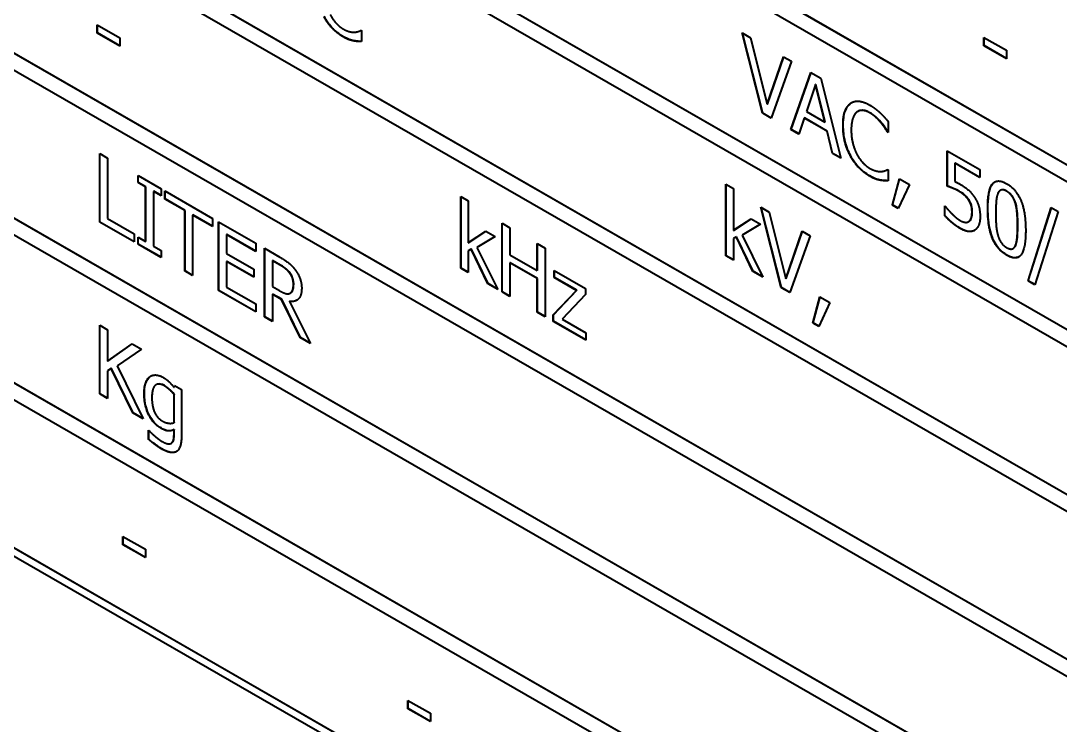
# Model space of a CAD drawing. Header units: millimetres. Extents: x 0 to 4205, y 0 to 2970.
# Drawn here: x 3804.05 to 3819.51, y 2339.86 to 2350.35 of the extents above; entities that cross this region are included whole.
import ezdxf

# ---------------------------------------------------------------- set-up
doc = ezdxf.new("R2010")
doc.units = ezdxf.units.MM
doc.header["$LTSCALE"] = 5
doc.layers.add('가시적인 것(ISO)', color=3, linetype='Continuous', lineweight=40)
doc.layers.add('가시적인 좁은 것(ISO)', color=3, linetype='Continuous', lineweight=35)

msp = doc.modelspace()

# ---------------------------------------------------------------- linework, layer by layer
at = {"layer": '가시적인 것(ISO)'}
for p, q in [((3831.5336, 2341.3322), (3799.2188, 2359.9411)), ((3799.2224, 2359.9431), (3831.5336, 2341.3363)), ((3799.2188, 2359.6958), (3831.5336, 2341.087)), ((3831.5336, 2338.8796), (3799.2188, 2357.4884)), ((3799.2224, 2357.4905), (3831.5336, 2338.8837)), ((3799.2188, 2357.2432), (3831.5336, 2338.6343)), ((3831.5336, 2336.4269), (3799.2188, 2355.0358)), ((3799.2224, 2355.0378), (3831.5336, 2336.431)), ((3799.2188, 2354.7905), (3831.5336, 2336.1817)), ((3831.5336, 2333.9743), (3799.2188, 2352.5831)), ((3799.2224, 2352.5852), (3831.5336, 2333.9784)), ((3799.2188, 2352.3379), (3831.5336, 2333.729)), ((3805.1919, 2350.1616), (3805.1919, 2350.2858)), ((3805.1919, 2350.2858), (3805.5264, 2350.0932)), ((3805.1954, 2350.1636), (3805.1954, 2350.2838)), ((3809.1128, 2350.2031), (3809.1125, 2350.2029)), ((3809.1128, 2350.2031), (3809.1214, 2350.1982)), ((3809.1214, 2350.1982), (3809.1214, 2350.0359)), ((3831.5336, 2331.5217), (3799.2188, 2350.1305)), ((3799.2224, 2350.1325), (3831.5336, 2331.5257)), ((3805.1954, 2350.1636), (3805.1919, 2350.1616)), ((3805.5264, 2349.969), (3805.1919, 2350.1616)), ((3805.5264, 2349.973), (3805.1954, 2350.1636)), ((3805.5264, 2350.0932), (3805.5264, 2349.969)), ((3809.0074, 2350.0476), (3809.0039, 2350.0455)), ((3815.0837, 2348.9681), (3814.7792, 2350.1653)), ((3814.7792, 2350.1653), (3814.9053, 2350.0927)), ((3815.0872, 2348.9701), (3814.784, 2350.1626)), ((3814.9053, 2350.0927), (3815.1503, 2349.1028)), ((3818.3742, 2349.9739), (3818.3742, 2350.0981)), ((3818.3742, 2350.0981), (3818.7087, 2349.9055)), ((3818.3778, 2349.9759), (3818.3778, 2350.096)), ((3799.2188, 2349.8852), (3831.5336, 2331.2764)), ((3818.3778, 2349.9759), (3818.3742, 2349.9739)), ((3818.7087, 2349.7812), (3818.3742, 2349.9739)), ((3818.7087, 2349.7853), (3818.3778, 2349.9759)), ((3818.7087, 2349.9055), (3818.7087, 2349.7812)), ((3815.1503, 2349.1028), (3815.3952, 2349.8106)), ((3815.1538, 2349.1049), (3815.3976, 2349.8092)), ((3815.5149, 2349.7417), (3815.2104, 2348.8951)), ((3815.3952, 2349.8106), (3815.5149, 2349.7417)), ((3815.5041, 2348.726), (3815.8021, 2349.5763)), ((3815.5076, 2348.728), (3815.8044, 2349.575)), ((3815.8021, 2349.5763), (3815.9468, 2349.493)), ((3815.9468, 2349.493), (3816.2447, 2348.2995)), ((3815.8716, 2349.3972), (3815.7355, 2348.9944)), ((3815.8751, 2349.3992), (3815.8716, 2349.3972)), ((3816.0084, 2348.8372), (3815.8716, 2349.3972)), ((3816.0119, 2348.8393), (3815.8751, 2349.3992)), ((3815.0872, 2348.9701), (3815.0837, 2348.9681)), ((3815.2104, 2348.8951), (3815.0837, 2348.9681)), ((3815.2116, 2348.8985), (3815.0872, 2348.9701)), ((3815.1538, 2349.1049), (3815.1503, 2349.1028)), ((3815.7355, 2348.9944), (3816.0084, 2348.8372)), ((3816.4986, 2348.9956), (3816.495, 2348.9936)), ((3815.7032, 2348.897), (3815.623, 2348.6575)), ((3815.7068, 2348.8991), (3815.7032, 2348.897)), ((3816.0406, 2348.7027), (3815.7032, 2348.897)), ((3816.0441, 2348.7048), (3815.7068, 2348.8991)), ((3816.0119, 2348.8393), (3816.0084, 2348.8372)), ((3816.9488, 2348.848), (3816.9488, 2348.6841)), ((3815.5076, 2348.728), (3815.5041, 2348.726)), ((3815.623, 2348.6575), (3815.5041, 2348.726)), ((3815.6242, 2348.6609), (3815.5076, 2348.728)), ((3816.0441, 2348.7048), (3816.0406, 2348.7027)), ((3816.1208, 2348.3708), (3816.0406, 2348.7027)), ((3816.1244, 2348.3729), (3816.0441, 2348.7048)), ((3816.9431, 2348.6915), (3816.9395, 2348.6894)), ((3816.9488, 2348.6841), (3816.9395, 2348.6894)), ((3816.9488, 2348.6881), (3816.9431, 2348.6915)), ((3805.2277, 2347.3488), (3805.2277, 2348.3707)), ((3805.2277, 2348.3707), (3805.3452, 2348.3031)), ((3805.2312, 2347.3508), (3805.2312, 2348.3687)), ((3816.1244, 2348.3729), (3816.1208, 2348.3708)), ((3816.2447, 2348.2995), (3816.1208, 2348.3708)), ((3816.2436, 2348.3042), (3816.1244, 2348.3729)), ((3817.827, 2347.8836), (3817.827, 2348.4103)), ((3817.827, 2348.4103), (3818.3119, 2348.131)), ((3817.8305, 2347.8856), (3817.8305, 2348.4082)), ((3805.3452, 2348.3031), (3805.3452, 2347.402)), ((3817.9444, 2348.2266), (3817.9409, 2348.2246)), ((3818.3119, 2348.0109), (3817.9409, 2348.2246)), ((3817.9409, 2348.2246), (3817.9409, 2347.9521)), ((3818.3119, 2348.015), (3817.9444, 2348.2266)), ((3805.7979, 2347.938), (3805.7979, 2348.0424)), ((3805.7979, 2348.0424), (3806.1402, 2347.8452)), ((3805.8014, 2347.9401), (3805.8014, 2348.0403)), ((3816.9402, 2348.1308), (3816.9399, 2348.1307)), ((3816.9402, 2348.1308), (3816.9488, 2348.1259)), ((3816.9488, 2348.1259), (3816.9488, 2347.9636)), ((3818.3119, 2348.131), (3818.3119, 2348.0109)), ((3805.8014, 2347.9401), (3805.7979, 2347.938)), ((3805.9103, 2347.8733), (3805.7979, 2347.938)), ((3805.9139, 2347.8753), (3805.8014, 2347.9401)), ((3805.9139, 2347.8753), (3805.9103, 2347.8733)), ((3805.9103, 2347.06), (3805.9103, 2347.8733)), ((3805.9139, 2347.0621), (3805.9139, 2347.8753)), ((3814.5371, 2346.8476), (3814.5371, 2347.915)), ((3814.5371, 2347.915), (3814.6489, 2347.8507)), ((3814.5407, 2346.8496), (3814.5407, 2347.913)), ((3816.8349, 2347.9753), (3816.8314, 2347.9733)), ((3817.0126, 2347.6031), (3817.1172, 2347.9925)), ((3817.0161, 2347.6051), (3817.1197, 2347.991)), ((3817.2654, 2347.9071), (3817.0993, 2347.5532)), ((3817.1172, 2347.9925), (3817.2654, 2347.9071)), ((3817.8305, 2347.8856), (3817.827, 2347.8836)), ((3806.0313, 2347.8077), (3806.0278, 2347.8056)), ((3806.1402, 2347.7409), (3806.0278, 2347.8056)), ((3806.0278, 2347.8056), (3806.0278, 2346.9924)), ((3806.1402, 2347.7449), (3806.0313, 2347.8077)), ((3806.1402, 2347.8452), (3806.1402, 2347.7409)), ((3806.1954, 2347.6925), (3806.1954, 2347.8135)), ((3806.1954, 2347.8135), (3806.9059, 2347.4043)), ((3806.1989, 2347.6946), (3806.1989, 2347.8114)), ((3810.5955, 2346.6648), (3810.5955, 2347.7323)), ((3810.5955, 2347.7323), (3810.7072, 2347.6679)), ((3810.599, 2346.6668), (3810.599, 2347.7302)), ((3814.6489, 2347.8507), (3814.6489, 2347.2263)), ((3818.6205, 2347.8238), (3818.6169, 2347.8217)), ((3831.5336, 2329.069), (3799.2188, 2347.6779)), ((3799.2224, 2347.6799), (3831.5336, 2329.0731)), ((3806.1989, 2347.6946), (3806.1954, 2347.6925)), ((3806.4919, 2347.5218), (3806.1954, 2347.6925)), ((3806.4955, 2347.5238), (3806.1989, 2347.6946)), ((3810.7072, 2347.6679), (3810.7072, 2347.0435)), ((3815.3609, 2346.3732), (3815.0564, 2347.5705)), ((3815.0564, 2347.5705), (3815.1825, 2347.4979)), ((3815.3644, 2346.3753), (3815.0612, 2347.5677)), ((3817.0161, 2347.6051), (3817.0126, 2347.6031)), ((3817.0993, 2347.5532), (3817.0126, 2347.6031)), ((3817.1008, 2347.5564), (3817.0161, 2347.6051)), ((3817.7905, 2347.4458), (3817.7905, 2347.5907)), ((3817.7905, 2347.5907), (3817.7991, 2347.5858)), ((3817.794, 2347.4478), (3817.794, 2347.5887)), ((3818.15, 2347.6793), (3818.1464, 2347.6772)), ((3819.0289, 2346.4742), (3819.3734, 2347.5653)), ((3819.0324, 2346.4763), (3819.3759, 2347.5639)), ((3819.3734, 2347.5653), (3819.4751, 2347.5067)), ((3799.2188, 2347.4326), (3831.5336, 2328.8238)), ((3806.4955, 2347.5238), (3806.4919, 2347.5218)), ((3806.4919, 2346.6208), (3806.4919, 2347.5218)), ((3806.4955, 2346.6228), (3806.4955, 2347.5238)), ((3806.6129, 2347.4562), (3806.6094, 2347.4541)), ((3806.9059, 2347.2834), (3806.6094, 2347.4541)), ((3806.6094, 2347.4541), (3806.6094, 2346.5531)), ((3806.9059, 2347.2874), (3806.6129, 2347.4562)), ((3815.1825, 2347.4979), (3815.4275, 2346.5079)), ((3817.794, 2347.4478), (3817.7905, 2347.4458)), ((3819.4751, 2347.5067), (3819.1292, 2346.4165)), ((3805.2312, 2347.3508), (3805.2277, 2347.3488)), ((3805.7398, 2347.0539), (3805.2277, 2347.3488)), ((3805.7398, 2347.0579), (3805.2312, 2347.3508)), ((3805.3452, 2347.402), (3805.7398, 2347.1748)), ((3806.9059, 2347.4043), (3806.9059, 2347.2834)), ((3806.9955, 2346.3308), (3806.9955, 2347.3527)), ((3806.9955, 2347.3527), (3807.5484, 2347.0343)), ((3806.999, 2346.3328), (3806.999, 2347.3507)), ((3811.2093, 2346.3113), (3811.2093, 2347.3332)), ((3811.2093, 2347.3332), (3811.3268, 2347.2656)), ((3811.2129, 2346.3133), (3811.2129, 2347.3312)), ((3811.3268, 2347.2656), (3811.3268, 2346.8648)), ((3814.6489, 2347.2263), (3814.911, 2347.3991)), ((3814.6524, 2347.2283), (3814.9113, 2347.399)), ((3815.05, 2347.3191), (3814.7778, 2347.1553)), ((3814.911, 2347.3991), (3815.05, 2347.3191)), ((3818.1474, 2347.3575), (3818.1439, 2347.3555)), ((3818.155, 2347.3625), (3818.1515, 2347.3605)), ((3805.7398, 2347.1748), (3805.7398, 2347.0539)), ((3805.7979, 2347.0204), (3805.7979, 2347.1248)), ((3805.7979, 2347.1248), (3805.9103, 2347.06)), ((3805.8014, 2347.0225), (3805.8014, 2347.1228)), ((3807.1165, 2347.1662), (3807.1129, 2347.1642)), ((3807.5484, 2346.9134), (3807.1129, 2347.1642)), ((3807.1129, 2347.1642), (3807.1129, 2346.8843)), ((3807.5484, 2346.9175), (3807.1165, 2347.1662)), ((3810.7072, 2347.0435), (3810.9694, 2347.2163)), ((3810.7108, 2347.0455), (3810.9696, 2347.2162)), ((3811.1083, 2347.1363), (3810.8361, 2346.9726)), ((3810.9694, 2347.2163), (3811.1083, 2347.1363)), ((3814.6524, 2347.2283), (3814.6489, 2347.2263)), ((3814.6933, 2347.1278), (3814.6489, 2347.1037)), ((3814.6524, 2347.1058), (3814.6489, 2347.1037)), ((3814.6489, 2347.1037), (3814.6489, 2346.7832)), ((3814.6968, 2347.1299), (3814.6524, 2347.1058)), ((3814.6968, 2347.1299), (3814.6933, 2347.1278)), ((3814.9397, 2346.6158), (3814.6933, 2347.1278)), ((3814.9432, 2346.6178), (3814.6968, 2347.1299)), ((3814.7778, 2347.1553), (3815.0865, 2346.5312)), ((3815.4275, 2346.5079), (3815.6724, 2347.2157)), ((3815.431, 2346.51), (3815.6748, 2347.2144)), ((3815.7921, 2347.1468), (3815.4876, 2346.3002)), ((3815.6724, 2347.2157), (3815.7921, 2347.1468)), ((3805.8014, 2347.0225), (3805.7979, 2347.0204)), ((3806.1402, 2346.8233), (3805.7979, 2347.0204)), ((3806.1402, 2346.8274), (3805.8014, 2347.0225)), ((3805.9139, 2347.0621), (3805.9103, 2347.06)), ((3806.0278, 2346.9924), (3806.1402, 2346.9276)), ((3807.5484, 2347.0343), (3807.5484, 2346.9134)), ((3807.6774, 2346.96), (3807.9051, 2346.8289)), ((3807.6774, 2345.9381), (3807.6774, 2346.96)), ((3807.6809, 2345.9401), (3807.6809, 2346.958)), ((3810.7108, 2347.0455), (3810.7072, 2347.0435)), ((3810.7516, 2346.945), (3810.7072, 2346.9209)), ((3810.7552, 2346.9471), (3810.7108, 2346.923)), ((3810.7552, 2346.9471), (3810.7516, 2346.945)), ((3810.998, 2346.433), (3810.7516, 2346.945)), ((3811.0016, 2346.435), (3810.7552, 2346.9471)), ((3810.8361, 2346.9726), (3811.1449, 2346.3484)), ((3811.7336, 2346.6305), (3811.7336, 2347.0313)), ((3811.7336, 2347.0313), (3811.8511, 2346.9636)), ((3811.7372, 2346.6325), (3811.7372, 2347.0293)), ((3811.8511, 2346.9636), (3811.8511, 2345.9417)), ((3818.8102, 2346.9587), (3818.8067, 2346.9566)), ((3806.1402, 2346.9276), (3806.1402, 2346.8233)), ((3807.1129, 2346.8843), (3807.5191, 2346.6504)), ((3810.7108, 2346.923), (3810.7072, 2346.9209)), ((3810.7072, 2346.9209), (3810.7072, 2346.6004)), ((3811.3268, 2346.8648), (3811.7336, 2346.6305)), ((3814.5407, 2346.8496), (3814.5371, 2346.8476)), ((3814.6489, 2346.7832), (3814.5371, 2346.8476)), ((3814.6489, 2346.7873), (3814.5407, 2346.8496)), ((3807.1165, 2346.7654), (3807.1129, 2346.7633)), ((3807.1129, 2346.7633), (3807.1129, 2346.384)), ((3807.5191, 2346.5295), (3807.1129, 2346.7633)), ((3807.5191, 2346.5335), (3807.1165, 2346.7654)), ((3807.5191, 2346.6504), (3807.5191, 2346.5295)), ((3807.7984, 2346.7768), (3807.7948, 2346.7748)), ((3807.9116, 2346.7076), (3807.7948, 2346.7748)), ((3807.7948, 2346.7748), (3807.7948, 2346.3905)), ((3807.9151, 2346.7096), (3807.7984, 2346.7768)), ((3810.599, 2346.6668), (3810.5955, 2346.6648)), ((3810.7072, 2346.6004), (3810.5955, 2346.6648)), ((3810.7072, 2346.6045), (3810.599, 2346.6668)), ((3811.3303, 2346.7459), (3811.3268, 2346.7438)), ((3811.7336, 2346.5096), (3811.3268, 2346.7438)), ((3811.3268, 2346.7438), (3811.3268, 2346.2436)), ((3811.7372, 2346.5116), (3811.3303, 2346.7459)), ((3806.4955, 2346.6228), (3806.4919, 2346.6208)), ((3806.6094, 2346.5531), (3806.4919, 2346.6208)), ((3806.6094, 2346.5572), (3806.4955, 2346.6228)), ((3811.7372, 2346.6325), (3811.7336, 2346.6305)), ((3811.7372, 2346.5116), (3811.7336, 2346.5096)), ((3811.7336, 2346.0094), (3811.7336, 2346.5096)), ((3811.7372, 2346.0114), (3811.7372, 2346.5116)), ((3811.9843, 2346.5259), (3811.9843, 2346.6319)), ((3811.9843, 2346.6319), (3812.4506, 2346.3633)), ((3811.9879, 2346.5279), (3811.9843, 2346.5259)), ((3812.3167, 2346.3345), (3811.9843, 2346.5259)), ((3811.9879, 2346.5279), (3811.9879, 2346.6298)), ((3812.3202, 2346.3365), (3811.9879, 2346.5279)), ((3814.9432, 2346.6178), (3814.9397, 2346.6158)), ((3815.0865, 2346.5312), (3814.9397, 2346.6158)), ((3815.0837, 2346.5369), (3814.9432, 2346.6178)), ((3815.431, 2346.51), (3815.4275, 2346.5079)), ((3806.999, 2346.3328), (3806.9955, 2346.3308)), ((3807.5484, 2346.0124), (3806.9955, 2346.3308)), ((3807.5484, 2346.0164), (3806.999, 2346.3328)), ((3807.1129, 2346.384), (3807.5484, 2346.1333)), ((3807.7948, 2346.3905), (3807.898, 2346.3311)), ((3811.0016, 2346.435), (3810.998, 2346.433)), ((3811.1449, 2346.3484), (3810.998, 2346.433)), ((3811.142, 2346.3541), (3811.0016, 2346.435)), ((3811.97, 2345.9693), (3812.3167, 2346.3345)), ((3811.9735, 2345.9713), (3812.3202, 2346.3365)), ((3812.3202, 2346.3365), (3812.3167, 2346.3345)), ((3812.4506, 2346.3633), (3812.4506, 2346.2714)), ((3815.3644, 2346.3753), (3815.3609, 2346.3732)), ((3815.4876, 2346.3002), (3815.3609, 2346.3732)), ((3815.4888, 2346.3036), (3815.3644, 2346.3753)), ((3819.0324, 2346.4763), (3819.0289, 2346.4742)), ((3819.1292, 2346.4165), (3819.0289, 2346.4742)), ((3819.1303, 2346.4199), (3819.0324, 2346.4763)), ((3807.7984, 2346.2791), (3807.7948, 2346.2771)), ((3807.9295, 2346.1995), (3807.7948, 2346.2771)), ((3807.7948, 2346.2771), (3807.7948, 2345.8705)), ((3807.933, 2346.2016), (3807.7984, 2346.2791)), ((3807.933, 2346.2016), (3807.9295, 2346.1995)), ((3808.2088, 2345.6321), (3807.9295, 2346.1995)), ((3808.2124, 2345.6341), (3807.933, 2346.2016)), ((3808.0505, 2346.172), (3808.047, 2346.17)), ((3808.0577, 2346.2922), (3808.0575, 2346.2921)), ((3808.0641, 2346.2958), (3808.0606, 2346.2937)), ((3811.2129, 2346.3133), (3811.2093, 2346.3113)), ((3811.3268, 2346.2436), (3811.2093, 2346.3113)), ((3811.3268, 2346.2477), (3811.2129, 2346.3133)), ((3812.4506, 2346.2714), (3812.1025, 2345.9054)), ((3815.8307, 2345.8484), (3815.9353, 2346.2379)), ((3815.8343, 2345.8504), (3815.9379, 2346.2364)), ((3815.9353, 2346.2379), (3816.0836, 2346.1525)), ((3807.5484, 2346.1333), (3807.5484, 2346.0124)), ((3808.047, 2346.17), (3808.3614, 2345.5442)), ((3816.0836, 2346.1525), (3815.9174, 2345.7985)), ((3807.6809, 2345.9401), (3807.6774, 2345.9381)), ((3807.7948, 2345.8705), (3807.6774, 2345.9381)), ((3807.7948, 2345.8745), (3807.6809, 2345.9401)), ((3811.7372, 2346.0114), (3811.7336, 2346.0094)), ((3811.8511, 2345.9417), (3811.7336, 2346.0094)), ((3811.8511, 2345.9458), (3811.7372, 2346.0114)), ((3811.9735, 2345.9713), (3811.97, 2345.9693)), ((3811.97, 2345.8732), (3811.97, 2345.9693)), ((3811.9735, 2345.8753), (3811.97, 2345.8732)), ((3812.4571, 2345.5928), (3811.97, 2345.8732)), ((3811.9735, 2345.8753), (3811.9735, 2345.9713)), ((3812.4571, 2345.5968), (3811.9735, 2345.8753)), ((3812.1025, 2345.9054), (3812.4571, 2345.7012)), ((3805.2277, 2344.7939), (3805.2277, 2345.8159)), ((3805.2277, 2345.8159), (3805.3452, 2345.7482)), ((3805.2312, 2344.796), (3805.2312, 2345.8138)), ((3805.3452, 2345.7482), (3805.3452, 2345.2787)), ((3815.8343, 2345.8504), (3815.8307, 2345.8484)), ((3815.9174, 2345.7985), (3815.8307, 2345.8484)), ((3815.9189, 2345.8017), (3815.8343, 2345.8504)), ((3808.2124, 2345.6341), (3808.2088, 2345.6321)), ((3808.3614, 2345.5442), (3808.2088, 2345.6321)), ((3808.3585, 2345.5499), (3808.2124, 2345.6341)), ((3812.4571, 2345.7012), (3812.4571, 2345.5928)), ((3805.3452, 2345.2787), (3805.7076, 2345.5395)), ((3805.3487, 2345.2807), (3805.708, 2345.5393)), ((3805.8509, 2345.457), (3805.4849, 2345.2115)), ((3805.7076, 2345.5395), (3805.8509, 2345.457)), ((3805.3487, 2345.2807), (3805.3452, 2345.2787)), ((3831.6397, 2326.4327), (3799.1128, 2345.1637)), ((3831.5336, 2326.6164), (3799.2188, 2345.2252)), ((3799.2224, 2345.2273), (3831.5336, 2326.6205)), ((3805.3968, 2345.172), (3805.3452, 2345.1346)), ((3805.3452, 2345.1346), (3805.3452, 2344.7263)), ((3805.4003, 2345.174), (3805.3968, 2345.172)), ((3805.7198, 2344.5106), (3805.3968, 2345.172)), ((3805.7233, 2344.5126), (3805.4003, 2345.174)), ((3805.4849, 2345.2115), (3805.8724, 2344.4227)), ((3805.2312, 2344.796), (3805.2277, 2344.7939)), ((3805.3452, 2344.7263), (3805.2277, 2344.7939)), ((3805.3452, 2344.7304), (3805.2312, 2344.796)), ((3806.0701, 2344.9322), (3806.0666, 2344.9301)), ((3806.3322, 2344.8925), (3806.3387, 2344.9211)), ((3806.3357, 2344.8945), (3806.3322, 2344.8925)), ((3806.3357, 2344.7893), (3806.3322, 2344.7873)), ((3806.3322, 2344.3658), (3806.3322, 2344.7873)), ((3806.3357, 2344.8945), (3806.3414, 2344.9195)), ((3806.3357, 2344.3678), (3806.3357, 2344.7893)), ((3806.3387, 2344.9211), (3806.4439, 2344.8604)), ((3806.4439, 2344.8604), (3806.4439, 2344.1813)), ((3805.7233, 2344.5126), (3805.7198, 2344.5106)), ((3805.8724, 2344.4227), (3805.7198, 2344.5106)), ((3805.8696, 2344.4284), (3805.7233, 2344.5126)), ((3806.3357, 2344.3678), (3806.3322, 2344.3658)), ((3805.9519, 2344.1202), (3805.9519, 2344.2544)), ((3805.9519, 2344.2544), (3805.9576, 2344.2511)), ((3805.9554, 2344.1222), (3805.9554, 2344.2523)), ((3806.3357, 2344.2618), (3806.3322, 2344.2598)), ((3806.3322, 2344.1927), (3806.3322, 2344.2598)), ((3806.3357, 2344.1947), (3806.3357, 2344.2618)), ((3805.9554, 2344.1222), (3805.9519, 2344.1202)), ((3806.2943, 2344.0605), (3806.2908, 2344.0585)), ((3806.3014, 2344.0655), (3806.2978, 2344.0634)), ((3805.5715, 2342.5505), (3805.5715, 2342.6747)), ((3805.5715, 2342.6747), (3805.906, 2342.4821)), ((3805.5751, 2342.5525), (3805.5751, 2342.6727)), ((3805.5751, 2342.5525), (3805.5715, 2342.5505)), ((3805.906, 2342.3579), (3805.5715, 2342.5505)), ((3805.906, 2342.3619), (3805.5751, 2342.5525)), ((3805.906, 2342.4821), (3805.906, 2342.3579)), ((3809.809, 2340.1103), (3809.809, 2340.2345)), ((3809.809, 2340.2345), (3810.1435, 2340.0419)), ((3809.8125, 2340.1123), (3809.8125, 2340.2325)), ((3809.8125, 2340.1123), (3809.809, 2340.1103)), ((3810.1435, 2339.9177), (3809.809, 2340.1103)), ((3810.1435, 2339.9217), (3809.8125, 2340.1123)), ((3810.1435, 2340.0419), (3810.1435, 2339.9177))]:
    msp.add_line(p, q, dxfattribs=at)
for points, degree in [([(3808.8463, 2350.1065), (3808.7604, 2350.156), (3808.615, 2350.3068), (3808.562, 2350.4044)], 2), ([(3808.6551, 2350.4361), (3808.6923, 2350.3641), (3808.7919, 2350.2554), (3808.8478, 2350.2232)], 2), ([(3808.8478, 2350.2232), (3808.8986, 2350.194), (3808.9853, 2350.173), (3809.019, 2350.1752)], 2), ([(3809.019, 2350.1752), (3809.0512, 2350.1781), (3809.0992, 2350.1952), (3809.1128, 2350.2031)], 2), ([(3809.0039, 2350.0455), (3808.9652, 2350.0529), (3808.8993, 2350.0759), (3808.8463, 2350.1065)], 2), ([(3809.1214, 2350.0359), (3809.092, 2350.037), (3809.0404, 2350.0377), (3809.0039, 2350.0455)], 2), ([(3816.2784, 2348.7902), (3816.2784, 2348.9186), (3816.335, 2349.0765), (3816.3887, 2349.1159)], 2), ([(3816.3887, 2349.1159), (3816.4417, 2349.1542), (3816.5864, 2349.1429), (3816.6759, 2349.0913)], 2), ([(3816.3922, 2349.118), (3816.3966, 2349.1211), (3816.4011, 2349.1241), (3816.4057, 2349.1268)], 3), ([(3816.4797, 2348.9832), (3816.4424, 2348.9525), (3816.4009, 2348.8182), (3816.4009, 2348.7197)], 2), ([(3816.6752, 2348.9758), (3816.6186, 2349.0084), (3816.5176, 2349.0127), (3816.4797, 2348.9832)], 2), ([(3816.84, 2348.8321), (3816.8063, 2348.873), (3816.7268, 2348.9461), (3816.6752, 2348.9758)], 2), ([(3816.6759, 2349.0913), (3816.7203, 2349.0657), (3816.7984, 2349.0059), (3816.8314, 2348.9753)], 2), ([(3816.8314, 2348.9753), (3816.86, 2348.948), (3816.9195, 2348.8832), (3816.9488, 2348.848)], 2), ([(3816.9395, 2348.6894), (3816.9238, 2348.7151), (3816.8751, 2348.7895), (3816.84, 2348.8321)], 2), ([(3816.3894, 2348.3321), (3816.3364, 2348.4289), (3816.2784, 2348.661), (3816.2784, 2348.7902)], 2), ([(3816.4009, 2348.7197), (3816.4009, 2348.6145), (3816.4446, 2348.4378), (3816.4825, 2348.3638)], 2), ([(3816.4825, 2348.3638), (3816.5198, 2348.2918), (3816.6193, 2348.1831), (3816.6752, 2348.151)], 2), ([(3816.6738, 2348.0342), (3816.5878, 2348.0837), (3816.4424, 2348.2345), (3816.3894, 2348.3321)], 2), ([(3816.8314, 2347.9733), (3816.7927, 2347.9806), (3816.7268, 2348.0037), (3816.6738, 2348.0342)], 2), ([(3816.6752, 2348.151), (3816.7261, 2348.1217), (3816.8127, 2348.1007), (3816.8464, 2348.1029)], 2), ([(3816.8464, 2348.1029), (3816.8786, 2348.1059), (3816.9266, 2348.1229), (3816.9402, 2348.1308)], 2), ([(3816.9488, 2347.9636), (3816.9195, 2347.9648), (3816.8679, 2347.9655), (3816.8314, 2347.9733)], 2), ([(3818.0018, 2347.8078), (3817.9531, 2347.8358), (3817.8564, 2347.8741), (3817.827, 2347.8836)], 2), ([(3817.9409, 2347.9521), (3817.9624, 2347.9431), (3818.0039, 2347.9216), (3818.0211, 2347.9117)], 2), ([(3818.0211, 2347.9117), (3818.0891, 2347.8725), (3818.183, 2347.7928), (3818.226, 2347.73)], 2), ([(3818.4294, 2347.5516), (3818.4294, 2347.8282), (3818.5676, 2348.0045), (3818.7123, 2347.9211)], 2), ([(3818.7123, 2347.9211), (3818.8577, 2347.8374), (3818.9945, 2347.4936), (3818.9945, 2347.227)], 2), ([(3818.1464, 2347.6772), (3818.1214, 2347.7173), (3818.0469, 2347.7818), (3818.0018, 2347.8078)], 2), ([(3818.226, 2347.73), (3818.2696, 2347.6667), (3818.3169, 2347.5236), (3818.3169, 2347.4308)], 2), ([(3818.5805, 2347.7759), (3818.5626, 2347.7341), (3818.5497, 2347.5825), (3818.5497, 2347.4823)], 2), ([(3818.7123, 2347.8077), (3818.6629, 2347.8361), (3818.5991, 2347.819), (3818.5805, 2347.7759)], 2), ([(3818.842, 2347.627), (3818.824, 2347.6895), (3818.7617, 2347.7792), (3818.7123, 2347.8077)], 2), ([(3817.7991, 2347.5858), (3817.8127, 2347.5663), (3817.8635, 2347.5072), (3817.8943, 2347.4763)], 2), ([(3818.1966, 2347.5009), (3818.1966, 2347.5556), (3818.1708, 2347.64), (3818.1464, 2347.6772)], 2), ([(3818.8742, 2347.2962), (3818.8742, 2347.4014), (3818.8599, 2347.5645), (3818.842, 2347.627)], 2), ([(3818.0218, 2347.2546), (3817.9588, 2347.2909), (3817.8356, 2347.3941), (3817.7905, 2347.4458)], 2), ([(3817.8943, 2347.4763), (3817.9294, 2347.442), (3817.9874, 2347.3928), (3818.024, 2347.3718)], 2), ([(3818.1515, 2347.3605), (3818.1737, 2347.3783), (3818.1966, 2347.4463), (3818.1966, 2347.5009)], 2), ([(3818.3169, 2347.4308), (3818.3169, 2347.3571), (3818.2761, 2347.2547), (3818.2388, 2347.2298)], 2), ([(3818.7123, 2346.857), (3818.5662, 2346.9411), (3818.4294, 2347.2824), (3818.4294, 2347.5516)], 2), ([(3818.5497, 2347.4823), (3818.5497, 2347.3746), (3818.5612, 2347.2239), (3818.5798, 2347.1569)], 2), ([(3818.2388, 2347.2298), (3818.2016, 2347.2049), (3818.0906, 2347.215), (3818.0218, 2347.2546)], 2), ([(3818.024, 2347.3718), (3818.0598, 2347.3512), (3818.1271, 2347.3422), (3818.1515, 2347.3605)], 2), ([(3818.1474, 2347.3575), (3818.15, 2347.359), (3818.1526, 2347.3607), (3818.155, 2347.3625)], 3), ([(3818.8427, 2347.003), (3818.8599, 2347.0436), (3818.8742, 2347.1911), (3818.8742, 2347.2962)], 2), ([(3818.5798, 2347.1569), (3818.597, 2347.094), (3818.6607, 2347.0001), (3818.7123, 2346.9704)], 2), ([(3818.9945, 2347.227), (3818.9945, 2346.952), (3818.8563, 2346.7741), (3818.7123, 2346.857)], 2), ([(3818.7123, 2346.9704), (3818.761, 2346.9424), (3818.8248, 2346.9595), (3818.8427, 2347.003)], 2), ([(3807.9051, 2346.8289), (3807.9811, 2346.7852), (3808.0835, 2346.7071), (3808.1301, 2346.6455)], 2), ([(3808.052, 2346.5919), (3808.0269, 2346.6254), (3807.9603, 2346.6795), (3807.9116, 2346.7076)], 2), ([(3808.1301, 2346.6455), (3808.1766, 2346.5839), (3808.2303, 2346.4445), (3808.2303, 2346.3642)], 2), ([(3808.1079, 2346.424), (3808.1079, 2346.4687), (3808.0806, 2346.5531), (3808.052, 2346.5919)], 2), ([(3807.898, 2346.3311), (3807.9488, 2346.3019), (3808.0298, 2346.276), (3808.0577, 2346.2922)], 2), ([(3808.2303, 2346.3642), (3808.2303, 2346.2524), (3808.1315, 2346.1578), (3808.047, 2346.17)], 2), ([(3808.0577, 2346.2922), (3808.0835, 2346.3055), (3808.1079, 2346.3709), (3808.1079, 2346.424)], 2), ([(3805.8881, 2344.8045), (3805.8881, 2344.8998), (3805.9347, 2345.0204), (3805.9734, 2345.0503)], 2), ([(3805.9734, 2345.0503), (3806.0106, 2345.0777), (3806.113, 2345.0725), (3806.1675, 2345.0412)], 2), ([(3805.9769, 2345.0523), (3805.9802, 2345.0547), (3805.9836, 2345.057), (3805.9872, 2345.0591)], 3), ([(3806.1854, 2344.9149), (3806.1008, 2344.9636), (3806.0034, 2344.8756), (3806.0034, 2344.7406)], 2), ([(3806.1675, 2345.0412), (3806.219, 2345.0115), (3806.2942, 2344.94), (3806.3322, 2344.8925)], 2), ([(3806.1352, 2344.2846), (3806.0221, 2344.3498), (3805.8881, 2344.6215), (3805.8881, 2344.8045)], 2), ([(3806.3322, 2344.7873), (3806.2907, 2344.8344), (3806.2205, 2344.8947), (3806.1854, 2344.9149)], 2), ([(3806.0034, 2344.7406), (3806.0034, 2344.6131), (3806.0772, 2344.4372), (3806.1603, 2344.3894)], 2), ([(3806.1603, 2344.3894), (3806.204, 2344.3642), (3806.2957, 2344.3512), (3806.3322, 2344.3658)], 2), ([(3805.9576, 2344.2511), (3805.9691, 2344.2387), (3806.0127, 2344.1953), (3806.0407, 2344.1717)], 2), ([(3806.0407, 2344.1717), (3806.0715, 2344.1449), (3806.1238, 2344.104), (3806.1546, 2344.0863)], 2), ([(3806.3322, 2344.2598), (3806.2871, 2344.2402), (3806.2004, 2344.247), (3806.1352, 2344.2846)], 2), ([(3806.4439, 2344.1813), (3806.4439, 2343.9859), (3806.2971, 2343.8883), (3806.146, 2343.9753)], 2), ([(3806.2978, 2344.0634), (3806.3172, 2344.0804), (3806.3322, 2344.1455), (3806.3322, 2344.1927)], 2), ([(3806.146, 2343.9753), (3806.0973, 2344.0033), (3805.9956, 2344.0801), (3805.9519, 2344.1202)], 2), ([(3806.1546, 2344.0863), (3806.2061, 2344.0566), (3806.2778, 2344.0468), (3806.2978, 2344.0634)], 2), ([(3806.2943, 2344.0605), (3806.2968, 2344.062), (3806.2991, 2344.0636), (3806.3014, 2344.0655)], 3)]:
    msp.add_open_spline(points, degree=degree, dxfattribs=at)
for points, knots in [([(3808.8499, 2350.1085), (3808.8188, 2350.1264), (3808.7879, 2350.1475), (3808.7285, 2350.1959), (3808.7001, 2350.2228), (3808.6322, 2350.2984), (3808.5962, 2350.3498), (3808.5655, 2350.4064)], [-0.089705364, -0.089705364, -0.089705364, -0.089705364, -0.063541558, -0.063541558, -0.038670028, -0.038670028, 0, 0, 0, 0]), ([(3809.0074, 2350.0476), (3808.984, 2350.052), (3808.9601, 2350.058), (3808.9106, 2350.0753), (3808.8796, 2350.0914), (3808.8499, 2350.1085)], [-0.049518845, -0.049518845, -0.049518845, -0.049518845, -0.025242968, -0.025242968, 0, 0, 0, 0]), ([(3809.1214, 2350.038), (3809.1041, 2350.0387), (3809.0869, 2350.0392), (3809.0502, 2350.0397), (3809.0282, 2350.0432), (3809.0074, 2350.0476)], [-0.034548104, -0.034548104, -0.034548104, -0.034548104, -0.018421588, -0.018421588, 0, 0, 0, 0]), ([(3816.2819, 2348.7923), (3816.2819, 2348.9102), (3816.2999, 2348.9728), (3816.3313, 2349.0546), (3816.3572, 2349.0922), (3816.3922, 2349.118)], [-0.077949546, -0.077949546, -0.077949546, -0.077949546, -0.045004357, -0.045004357, 0, 0, 0, 0]), ([(3816.6788, 2348.9778), (3816.6587, 2348.9894), (3816.6388, 2348.9983), (3816.5969, 2349.011), (3816.5782, 2349.0128), (3816.5392, 2349.0125), (3816.5176, 2349.0066), (3816.4986, 2348.9956)], [-0.055754061, -0.055754061, -0.055754061, -0.055754061, -0.043541674, -0.043541674, -0.029538231, -0.029538231, -0.006443211, -0.006443211, -0.006443211, -0.006443211]), ([(3816.8435, 2348.8341), (3816.812, 2348.8724), (3816.7842, 2348.8985), (3816.7408, 2348.9385), (3816.7093, 2348.9602), (3816.6788, 2348.9778)], [-0.038443548, -0.038443548, -0.038443548, -0.038443548, -0.02591263, -0.02591263, 0, 0, 0, 0]), ([(3816.9431, 2348.6915), (3816.93, 2348.7127), (3816.9165, 2348.7335), (3816.8848, 2348.782), (3816.864, 2348.8092), (3816.8435, 2348.8341)], [-0.034806296, -0.034806296, -0.034806296, -0.034806296, -0.019881797, -0.019881797, 0, 0, 0, 0]), ([(3816.393, 2348.3341), (3816.3748, 2348.3673), (3816.3592, 2348.4013), (3816.329, 2348.4797), (3816.3179, 2348.5191), (3816.2897, 2348.6322), (3816.2819, 2348.7153), (3816.2819, 2348.7923)], [-0.089367682, -0.089367682, -0.089367682, -0.089367682, -0.074910488, -0.074910488, -0.056459149, -0.056459149, 0, 0, 0, 0]), ([(3816.6773, 2348.0362), (3816.6463, 2348.0541), (3816.6153, 2348.0752), (3816.556, 2348.1236), (3816.5276, 2348.1506), (3816.4596, 2348.2261), (3816.4237, 2348.2775), (3816.393, 2348.3341)], [-0.089705364, -0.089705364, -0.089705364, -0.089705364, -0.063541558, -0.063541558, -0.038670028, -0.038670028, 0, 0, 0, 0]), ([(3816.8349, 2347.9753), (3816.8114, 2347.9798), (3816.7875, 2347.9857), (3816.738, 2348.003), (3816.7071, 2348.0191), (3816.6773, 2348.0362)], [-0.049518845, -0.049518845, -0.049518845, -0.049518845, -0.025242968, -0.025242968, 0, 0, 0, 0]), ([(3816.9488, 2347.9658), (3816.9316, 2347.9664), (3816.9143, 2347.9669), (3816.8777, 2347.9674), (3816.8556, 2347.9709), (3816.8349, 2347.9753)], [-0.034548104, -0.034548104, -0.034548104, -0.034548104, -0.018421588, -0.018421588, 0, 0, 0, 0]), ([(3818.0053, 2347.8098), (3817.9571, 2347.8375), (3817.9211, 2347.8519), (3817.8843, 2347.8665), (3817.8545, 2347.8779), (3817.8305, 2347.8856)], [-0.031951483, -0.031951483, -0.031951483, -0.031951483, -0.020810308, -0.020810308, 0, 0, 0, 0]), ([(3818.4329, 2347.5536), (3818.4329, 2347.6234), (3818.4362, 2347.6952), (3818.4535, 2347.8069), (3818.4655, 2347.8552), (3818.4953, 2347.9112), (3818.5109, 2347.9337), (3818.5352, 2347.9483)], [-0.21916961, -0.21916961, -0.21916961, -0.21916961, -0.14378473, -0.14378473, -0.08617374, -0.08617374, -0.0565791, -0.0565791, -0.0565791, -0.0565791]), ([(3818.15, 2347.6793), (3818.1415, 2347.6929), (3818.132, 2347.7056), (3818.1072, 2347.7344), (3818.094, 2347.7461), (3818.0609, 2347.7748), (3818.0329, 2347.7939), (3818.0053, 2347.8098)], [-0.032768317, -0.032768317, -0.032768317, -0.032768317, -0.028937171, -0.028937171, -0.023424395, -0.023424395, 0, 0, 0, 0]), ([(3818.7158, 2347.8097), (3818.7049, 2347.816), (3818.6938, 2347.8214), (3818.6733, 2347.8287), (3818.6638, 2347.8309), (3818.6458, 2347.832), (3818.6334, 2347.8312), (3818.6205, 2347.8238)], [-0.070296819, -0.070296819, -0.070296819, -0.070296819, -0.052045902, -0.052045902, -0.03550401, -0.03550401, -0.019440911, -0.019440911, -0.019440911, -0.019440911]), ([(3818.8455, 2347.6291), (3818.841, 2347.6448), (3818.8356, 2347.6607), (3818.823, 2347.6906), (3818.8162, 2347.7045), (3818.7948, 2347.7408), (3818.7818, 2347.756), (3818.754, 2347.7848), (3818.7348, 2347.7988), (3818.7158, 2347.8097)], [-0.036843378, -0.036843378, -0.036843378, -0.036843378, -0.030810094, -0.030810094, -0.025347601, -0.025347601, -0.016099745, -0.016099745, 0, 0, 0, 0]), ([(3818.2001, 2347.503), (3818.2001, 2347.5221), (3818.1989, 2347.5426), (3818.1931, 2347.5787), (3818.1892, 2347.5956), (3818.174, 2347.6374), (3818.1633, 2347.6588), (3818.15, 2347.6793)], [-0.044504758, -0.044504758, -0.044504758, -0.044504758, -0.027471654, -0.027471654, -0.014690818, -0.014690818, 0, 0, 0, 0]), ([(3818.8777, 2347.2983), (3818.8777, 2347.3575), (3818.876, 2347.4228), (3818.8682, 2347.512), (3818.8624, 2347.5699), (3818.8455, 2347.6291)], [-0.12885654, -0.12885654, -0.12885654, -0.12885654, -0.0389667, -0.0389667, 0, 0, 0, 0]), ([(3818.0254, 2347.2566), (3817.9677, 2347.2898), (3817.9237, 2347.3253), (3817.8645, 2347.3749), (3817.8274, 2347.4096), (3817.794, 2347.4478)], [-0.051566752, -0.051566752, -0.051566752, -0.051566752, -0.031583396, -0.031583396, 0, 0, 0, 0]), ([(3818.155, 2347.3625), (3818.1735, 2347.3774), (3818.1833, 2347.3985), (3818.1972, 2347.4397), (3818.2001, 2347.4712), (3818.2001, 2347.503)], [-0.037959086, -0.037959086, -0.037959086, -0.037959086, -0.023341662, -0.023341662, 0, 0, 0, 0]), ([(3818.7158, 2346.859), (3818.6934, 2346.8719), (3818.6709, 2346.8872), (3818.629, 2346.9219), (3818.6097, 2346.9407), (3818.5656, 2346.9923), (3818.5434, 2347.0258), (3818.5102, 2347.0906), (3818.4882, 2347.1386), (3818.4418, 2347.322), (3818.4329, 2347.4413), (3818.4329, 2347.5536)], [-0.31842213, -0.31842213, -0.31842213, -0.31842213, -0.26242955, -0.26242955, -0.2112836, -0.2112836, -0.13875166, -0.13875166, -0.08245192, -0.08245192, 0, 0, 0, 0]), ([(3818.2341, 2347.2268), (3818.2237, 2347.2211), (3818.2125, 2347.217), (3818.1809, 2347.2102), (3818.162, 2347.2109), (3818.1102, 2347.2156), (3818.0681, 2347.232), (3818.0254, 2347.2566)], [-0.054533529, -0.054533529, -0.054533529, -0.054533529, -0.047623902, -0.047623902, -0.036268053, -0.036268053, 0, 0, 0, 0]), ([(3818.8462, 2347.005), (3818.8596, 2347.0368), (3818.8667, 2347.0796), (3818.8732, 2347.1467), (3818.8777, 2347.201), (3818.8777, 2347.2983)], [-0.17540888, -0.17540888, -0.17540888, -0.17540888, -0.07141926, -0.07141926, 0, 0, 0, 0]), ([(3818.8102, 2346.9587), (3818.8115, 2346.9594), (3818.8128, 2346.9602), (3818.8283, 2346.9708), (3818.8386, 2346.9867), (3818.8462, 2347.005)], [-0.019476279, -0.019476279, -0.019476279, -0.019476279, -0.017884428, -0.017884428, 0, 0, 0, 0]), ([(3818.8916, 2346.8324), (3818.8713, 2346.8212), (3818.8479, 2346.817), (3818.788, 2346.8235), (3818.752, 2346.8382), (3818.7158, 2346.859)], [-0.054787669, -0.054787669, -0.054787669, -0.054787669, -0.030639985, -0.030639985, 0, 0, 0, 0]), ([(3808.0555, 2346.594), (3808.0378, 2346.6177), (3808.0179, 2346.6376), (3807.9822, 2346.6667), (3807.9574, 2346.6853), (3807.9151, 2346.7096)], [-0.085678666, -0.085678666, -0.085678666, -0.085678666, -0.035846928, -0.035846928, 0, 0, 0, 0]), ([(3808.1114, 2346.426), (3808.1114, 2346.4437), (3808.1098, 2346.4625), (3808.1026, 2346.4983), (3808.0975, 2346.5165), (3808.0803, 2346.5564), (3808.0689, 2346.5758), (3808.0555, 2346.594)], [-0.041401278, -0.041401278, -0.041401278, -0.041401278, -0.026401168, -0.026401168, -0.013710485, -0.013710485, 0, 0, 0, 0]), ([(3808.0641, 2346.2958), (3808.0715, 2346.3), (3808.078, 2346.3055), (3808.0901, 2346.3202), (3808.0952, 2346.3296), (3808.1056, 2346.3575), (3808.1114, 2346.3837), (3808.1114, 2346.426)], [-0.067052833, -0.067052833, -0.067052833, -0.067052833, -0.050253973, -0.050253973, -0.03103761, -0.03103761, 0, 0, 0, 0]), ([(3808.1573, 2346.1871), (3808.1557, 2346.1861), (3808.1541, 2346.1853), (3808.1229, 2346.1697), (3808.0883, 2346.1666), (3808.0505, 2346.172)], [-0.036114547, -0.036114547, -0.036114547, -0.036114547, -0.03422864, -0.03422864, 0, 0, 0, 0]), ([(3805.8917, 2344.8066), (3805.8917, 2344.8964), (3805.9072, 2344.9427), (3805.9306, 2345.0015), (3805.9503, 2345.0317), (3805.9769, 2345.0523)], [-0.056708966, -0.056708966, -0.056708966, -0.056708966, -0.034727309, -0.034727309, 0, 0, 0, 0]), ([(3806.1889, 2344.917), (3806.1754, 2344.9247), (3806.1619, 2344.9311), (3806.1363, 2344.9397), (3806.1244, 2344.9421), (3806.0969, 2344.943), (3806.0826, 2344.9394), (3806.0701, 2344.9322)], [-0.079199714, -0.079199714, -0.079199714, -0.079199714, -0.071412078, -0.071412078, -0.064140532, -0.064140532, -0.0538586, -0.0538586, -0.0538586, -0.0538586]), ([(3806.1388, 2344.2866), (3806.1207, 2344.297), (3806.1027, 2344.3092), (3806.0685, 2344.3372), (3806.0525, 2344.3524), (3806.0111, 2344.3985), (3805.9887, 2344.4312), (3805.9455, 2344.511), (3805.9284, 2344.5559), (3805.8977, 2344.6724), (3805.8917, 2344.7429), (3805.8917, 2344.8066)], [-0.1310128, -0.1310128, -0.1310128, -0.1310128, -0.11567867, -0.11567867, -0.10129166, -0.10129166, -0.0769093, -0.0769093, -0.04669122, -0.04669122, 0, 0, 0, 0]), ([(3806.3357, 2344.7893), (3806.3115, 2344.8168), (3806.2853, 2344.8441), (3806.2434, 2344.8801), (3806.2192, 2344.8995), (3806.1889, 2344.917)], [-0.06850382, -0.06850382, -0.06850382, -0.06850382, -0.025712878, -0.025712878, 0, 0, 0, 0]), ([(3806.3357, 2344.2618), (3806.2928, 2344.2432), (3806.2612, 2344.2443), (3806.2137, 2344.2489), (3806.1766, 2344.2649), (3806.1388, 2344.2866)], [-0.048420363, -0.048420363, -0.048420363, -0.048420363, -0.032065126, -0.032065126, 0, 0, 0, 0]), ([(3806.3014, 2344.0655), (3806.3078, 2344.0711), (3806.3133, 2344.0781), (3806.3241, 2344.098), (3806.3269, 2344.1095), (3806.3338, 2344.139), (3806.3357, 2344.1668), (3806.3357, 2344.1947)], [-0.028512267, -0.028512267, -0.028512267, -0.028512267, -0.025181038, -0.025181038, -0.020483409, -0.020483409, 0, 0, 0, 0]), ([(3806.1495, 2343.9773), (3806.1046, 2344.0032), (3806.0684, 2344.0298), (3806.0181, 2344.0678), (3805.9863, 2344.0939), (3805.9554, 2344.1222)], [-0.04320278, -0.04320278, -0.04320278, -0.04320278, -0.027314914, -0.027314914, 0, 0, 0, 0]), ([(3806.3669, 2343.9348), (3806.3659, 2343.9342), (3806.3649, 2343.9337), (3806.3415, 2343.9219), (3806.3154, 2343.9193), (3806.2435, 2343.9296), (3806.1956, 2343.9508), (3806.1495, 2343.9773)], [-0.06620334, -0.06620334, -0.06620334, -0.06620334, -0.065047256, -0.065047256, -0.039112374, -0.039112374, 0, 0, 0, 0])]:
    msp.add_open_spline(points, degree=3, knots=knots, dxfattribs=at)
at = {"layer": '가시적인 좁은 것(ISO)'}
for p, q in [((3808.8499, 2350.1085), (3808.8463, 2350.1065)), ((3816.3922, 2349.118), (3816.3887, 2349.1159)), ((3816.6788, 2348.9778), (3816.6752, 2348.9758)), ((3816.8435, 2348.8341), (3816.84, 2348.8321)), ((3816.2819, 2348.7923), (3816.2784, 2348.7902)), ((3816.393, 2348.3341), (3816.3894, 2348.3321)), ((3816.6773, 2348.0362), (3816.6738, 2348.0342)), ((3818.0053, 2347.8098), (3818.0018, 2347.8078)), ((3818.7158, 2347.8097), (3818.7123, 2347.8077)), ((3818.8455, 2347.6291), (3818.842, 2347.627)), ((3818.2001, 2347.503), (3818.1966, 2347.5009)), ((3818.4329, 2347.5536), (3818.4294, 2347.5516)), ((3818.0254, 2347.2566), (3818.0218, 2347.2546)), ((3818.8777, 2347.2983), (3818.8742, 2347.2962)), ((3818.8462, 2347.005), (3818.8427, 2347.003)), ((3818.7158, 2346.859), (3818.7123, 2346.857)), ((3807.9151, 2346.7096), (3807.9116, 2346.7076)), ((3808.0555, 2346.594), (3808.052, 2346.5919)), ((3808.1114, 2346.426), (3808.1079, 2346.424)), ((3805.9769, 2345.0523), (3805.9734, 2345.0503)), ((3805.8917, 2344.8066), (3805.8881, 2344.8045)), ((3806.1889, 2344.917), (3806.1854, 2344.9149)), ((3806.1388, 2344.2866), (3806.1352, 2344.2846)), ((3806.3357, 2344.1947), (3806.3322, 2344.1927)), ((3806.1495, 2343.9773), (3806.146, 2343.9753))]:
    msp.add_line(p, q, dxfattribs=at)

doc.saveas('drawing.dxf')
